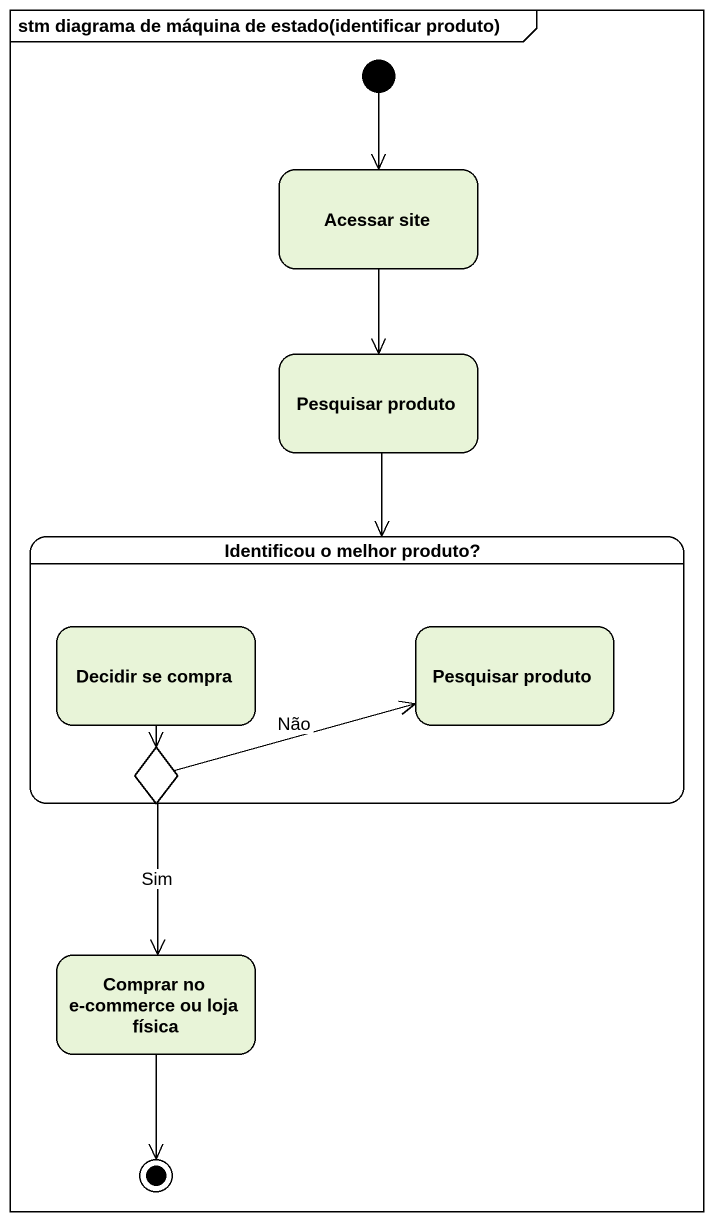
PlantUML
@startuml
mainframe stm diagrama de máquina de estado(identificar produto)
hide empty description
state "Acessar site" as Acessar_site
state "Pesquisar produto" as Pesquisar_produto
state "Identificou o melhor produto?" as Identificou_o_melhor_produto {
  state "Decidir se compra" as Decidir_se_compra
  state "Pesquisar produto" as Pesquisar_produto_2
  state choice1 <<choice>>
}
state "Comprar no e-commerce ou loja física" as Comprar_no_e_commerce_ou
[*] --> Acessar_site
Acessar_site --> Pesquisar_produto
Pesquisar_produto --> Identificou_o_melhor_produto
Decidir_se_compra --> choice1
choice1 -right-> Pesquisar_produto_2 : Não
choice1 --> Comprar_no_e_commerce_ou : Sim
Comprar_no_e_commerce_ou --> [*]
@enduml
